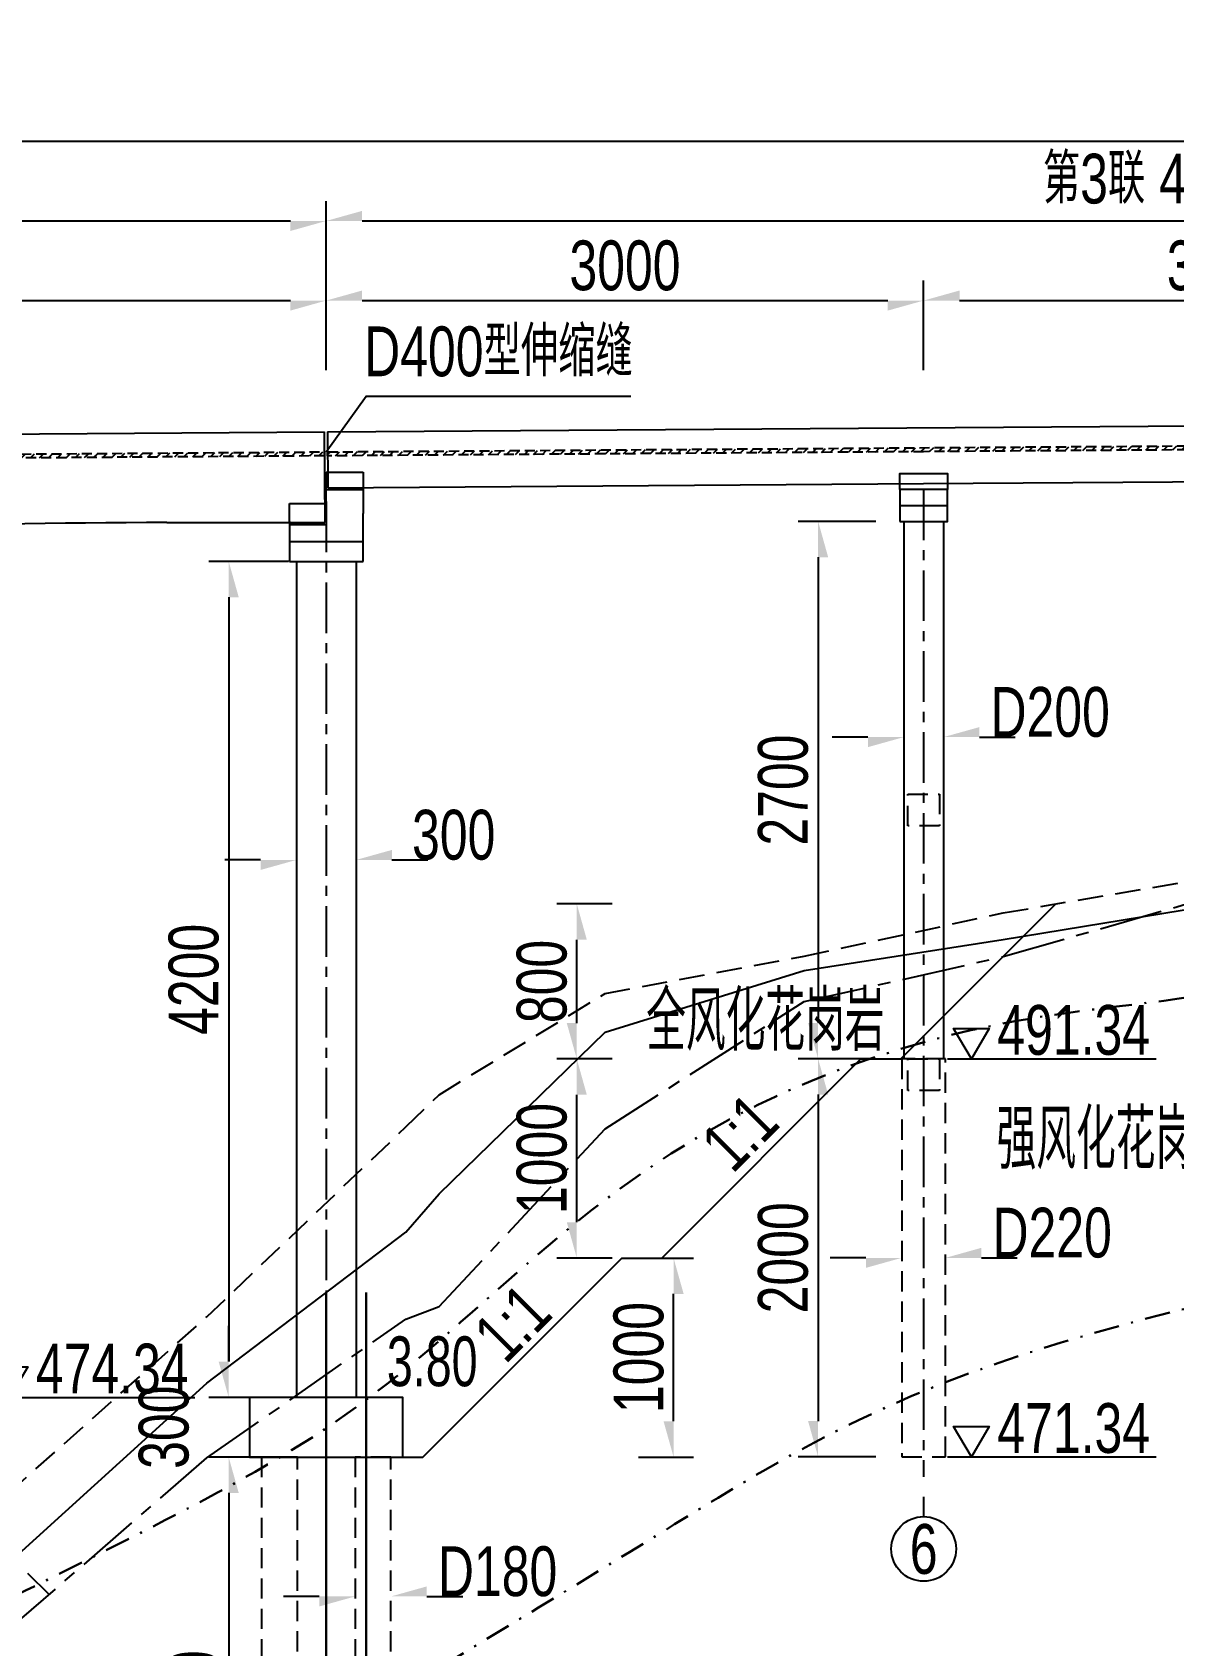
# Model space of a CAD drawing. Header units: millimetres. Extents: x 465729 to 466910, y 3671885 to 3673357.
# Drawn here: x 466398.2 to 466455.5, y 3673255.8 to 3673336.9 of the extents above; entities that cross this region are included whole.
import ezdxf
from ezdxf.enums import TextEntityAlignment as Align

# ---------------------------------------------------------------- set-up
doc = ezdxf.new("R2010")
doc.units = ezdxf.units.MM
doc.header["$LTSCALE"] = 0.2
for name, pattern in [('CENTER', [50.8, 31.75, -6.35, 6.35, -6.35]), ('DASHDOT2', [12.7, 6.35, -3.175, 0, -3.175]), ('DASHED', [19.05, 12.7, -6.35])]:
    doc.linetypes.add(name, pattern=pattern)
for name, color, linetype in [('地面线', 30, 'Continuous'), ('立面(上部梁)', 7, 'Continuous'), ('立面(伸缩缝标注)', 7, 'Continuous'), ('立面(地面线)', 2, 'Continuous'), ('立面(基础)', 2, 'Continuous'), ('立面(墩台号)', 7, 'Continuous'), ('立面(墩台身)', 3, 'Continuous'), ('立面(墩径标注)', 7, 'Continuous'), ('立面(墩高标注)', 7, 'Continuous'), ('立面(标注)', 7, 'Continuous'), ('立面(标高标注)', 7, 'Continuous'), ('立面(桩径标注)', 7, 'Continuous'), ('立面(桩长标注)', 7, 'Continuous'), ('立面(防撞栏)', 3, 'Continuous')]:
    doc.layers.add(name, color=color, linetype=linetype)
doc.layers.add('风化界线', color=6, linetype='DASHDOT2', lineweight=30)
doc.styles.add('BOM_Font', font='enTxt.shx', dxfattribs={"width": 0.75, "bigfont": 'hzTxt.shx'})
doc.styles.add('LZ_FONT', font='fsdb_z.shx', dxfattribs={"width": 0.7, "bigfont": 'fsdb.shx'})
doc.dimstyles.new('BOM_Dim', dxfattribs={"dimscale": 0.1, "dimtxt": 2.5, "dimasz": 1.8, "dimexe": 1, "dimexo": 3, "dimgap": 0, "dimtad": 1, "dimdec": 1, "dimlfac": 100, "dimzin": 9, "dimdsep": 46, "dimtxsty": 'BOM_Font', "dimblk": 'ArrHalf', "dimblk1": 'ArrHalf', "dimblk2": 'ArrHalf', "dimcen": 0.5, "dimclrd": 7, "dimclre": 7, "dimclrt": 7, "dimaunit": 1, "dimadec": 0, "dimazin": 2, "dimtfac": 1, "dimtdec": 1, "dimtofl": 0, "dimtmove": 2, "dimatfit": 3, "dimfxl": 1, "dimtolj": 1, "dimtzin": 0, "dimarcsym": 0})

# ---------------------------------------------------------------- blocks, each defined once
blk = doc.blocks.new('ArrHalf')
at = {"linetype": 'Continuous'}
blk.add_hatch(color=0, dxfattribs=at).paths.add_polyline_path([(-1, 0), (-1, -0.28), (0, 0)])
blk = doc.blocks.new('*D1')
at = {"layer": 'Defpoints', "color": 0, "linetype": 'Continuous', "transparency": 16777216}
for p in [(466626.419, 3673331.42), (465943.419, 3673317.42), (466626.419, 3673317.42)]:
    blk.add_point(p, dxfattribs=at)
at = {"layer": '立面(标注)', "color": 7, "linetype": 'Continuous', "lineweight": -2, "transparency": 16777216}
for p, q in [((465943.419, 3673319.92), (465943.419, 3673332.42)), ((466626.419, 3673319.92), (466626.419, 3673332.42)), ((465945.219, 3673331.42), (466624.619, 3673331.42))]:
    blk.add_line(p, q, dxfattribs=at)
at = {"layer": '立面(标注)', "color": 7, "linetype": 'Continuous', "lineweight": -2, "transparency": 16777216, "xscale": 1.8, "yscale": 1.8, "zscale": 1.8, "rotation": 180}
blk.add_blockref('ArrHalf', (465943.419, 3673331.42), dxfattribs=at)
at = {"layer": '立面(标注)', "color": 7, "linetype": 'Continuous', "lineweight": -2, "transparency": 16777216, "xscale": 1.8, "yscale": 1.8, "zscale": 1.8}
blk.add_blockref('ArrHalf', (466626.419, 3673331.42), dxfattribs=at)
at = {"layer": '立面(标注)', "color": 7, "linetype": 'Continuous', "transparency": 16777216, "insert": (466284.919, 3673333.17), "char_height": 2.5, "attachment_point": 5, "style": 'BOM_Font'}
blk.add_mtext('\\A1;桥梁全长 68300', dxfattribs=at)
blk = doc.blocks.new('*D3')
at = {"layer": 'Defpoints', "color": 0, "linetype": 'Continuous', "transparency": 16777216}
for p in [(466412.919, 3673327.42), (465976.919, 3673317.42), (466412.919, 3673317.42)]:
    blk.add_point(p, dxfattribs=at)
at = {"layer": '立面(标注)', "color": 7, "linetype": 'Continuous', "lineweight": -2, "transparency": 16777216}
for p, q in [((465976.919, 3673319.92), (465976.919, 3673328.42)), ((466412.919, 3673319.92), (466412.919, 3673328.42)), ((465978.719, 3673327.42), (466411.119, 3673327.42))]:
    blk.add_line(p, q, dxfattribs=at)
at = {"layer": '立面(标注)', "color": 7, "linetype": 'Continuous', "lineweight": -2, "transparency": 16777216, "xscale": 1.8, "yscale": 1.8, "zscale": 1.8, "rotation": 180}
blk.add_blockref('ArrHalf', (465976.919, 3673327.42), dxfattribs=at)
at = {"layer": '立面(标注)', "color": 7, "linetype": 'Continuous', "lineweight": -2, "transparency": 16777216, "xscale": 1.8, "yscale": 1.8, "zscale": 1.8}
blk.add_blockref('ArrHalf', (466412.919, 3673327.42), dxfattribs=at)
at = {"layer": '立面(标注)', "color": 7, "linetype": 'Continuous', "transparency": 16777216, "insert": (466194.919, 3673329.17), "char_height": 2.5, "attachment_point": 5, "style": 'BOM_Font'}
blk.add_mtext('\\A1;第2联 7800+2*14000+7800 预应力混凝土连续刚构桥', dxfattribs=at)
blk = doc.blocks.new('*D4')
at = {"layer": 'Defpoints', "color": 0, "linetype": 'Continuous', "transparency": 16777216}
for p in [(466532.919, 3673327.42), (466412.919, 3673317.42), (466532.919, 3673317.42)]:
    blk.add_point(p, dxfattribs=at)
at = {"layer": '立面(标注)', "color": 7, "linetype": 'Continuous', "lineweight": -2, "transparency": 16777216}
for p, q in [((466412.919, 3673319.92), (466412.919, 3673328.42)), ((466532.919, 3673319.92), (466532.919, 3673328.42)), ((466414.719, 3673327.42), (466531.119, 3673327.42))]:
    blk.add_line(p, q, dxfattribs=at)
at = {"layer": '立面(标注)', "color": 7, "linetype": 'Continuous', "lineweight": -2, "transparency": 16777216, "xscale": 1.8, "yscale": 1.8, "zscale": 1.8, "rotation": 180}
blk.add_blockref('ArrHalf', (466412.919, 3673327.42), dxfattribs=at)
at = {"layer": '立面(标注)', "color": 7, "linetype": 'Continuous', "lineweight": -2, "transparency": 16777216, "xscale": 1.8, "yscale": 1.8, "zscale": 1.8}
blk.add_blockref('ArrHalf', (466532.919, 3673327.42), dxfattribs=at)
at = {"layer": '立面(标注)', "color": 7, "linetype": 'Continuous', "transparency": 16777216, "insert": (466472.919, 3673329.17), "char_height": 2.5, "attachment_point": 5, "style": 'BOM_Font'}
blk.add_mtext('\\A1;第3联 4*3000 预应力砼(后张)先简支后结构连续小箱梁', dxfattribs=at)
blk = doc.blocks.new('*D12')
at = {"layer": 'Defpoints', "color": 0, "linetype": 'Continuous', "transparency": 16777216}
for p in [(466412.919, 3673323.42), (466334.919, 3673317.42), (466412.919, 3673317.42)]:
    blk.add_point(p, dxfattribs=at)
at = {"layer": '立面(标注)', "color": 7, "linetype": 'Continuous', "lineweight": -2, "transparency": 16777216}
for p, q in [((466334.919, 3673319.92), (466334.919, 3673324.42)), ((466412.919, 3673319.92), (466412.919, 3673324.42)), ((466336.719, 3673323.42), (466411.119, 3673323.42))]:
    blk.add_line(p, q, dxfattribs=at)
at = {"layer": '立面(标注)', "color": 7, "linetype": 'Continuous', "lineweight": -2, "transparency": 16777216, "xscale": 1.8, "yscale": 1.8, "zscale": 1.8, "rotation": 180}
blk.add_blockref('ArrHalf', (466334.919, 3673323.42), dxfattribs=at)
at = {"layer": '立面(标注)', "color": 7, "linetype": 'Continuous', "lineweight": -2, "transparency": 16777216, "xscale": 1.8, "yscale": 1.8, "zscale": 1.8}
blk.add_blockref('ArrHalf', (466412.919, 3673323.42), dxfattribs=at)
at = {"layer": '立面(标注)', "color": 7, "linetype": 'Continuous', "transparency": 16777216, "insert": (466373.919, 3673325.17), "char_height": 2.5, "attachment_point": 5, "style": 'BOM_Font'}
blk.add_mtext('\\A1;7800', dxfattribs=at)
blk = doc.blocks.new('*D13')
at = {"layer": 'Defpoints', "color": 0, "linetype": 'Continuous', "transparency": 16777216}
for p in [(466442.919, 3673323.42), (466412.919, 3673317.42), (466442.919, 3673317.42)]:
    blk.add_point(p, dxfattribs=at)
at = {"layer": '立面(标注)', "color": 7, "linetype": 'Continuous', "lineweight": -2, "transparency": 16777216}
for p, q in [((466412.919, 3673319.92), (466412.919, 3673324.42)), ((466442.919, 3673319.92), (466442.919, 3673324.42)), ((466414.719, 3673323.42), (466441.119, 3673323.42))]:
    blk.add_line(p, q, dxfattribs=at)
at = {"layer": '立面(标注)', "color": 7, "linetype": 'Continuous', "lineweight": -2, "transparency": 16777216, "xscale": 1.8, "yscale": 1.8, "zscale": 1.8, "rotation": 180}
blk.add_blockref('ArrHalf', (466412.919, 3673323.42), dxfattribs=at)
at = {"layer": '立面(标注)', "color": 7, "linetype": 'Continuous', "lineweight": -2, "transparency": 16777216, "xscale": 1.8, "yscale": 1.8, "zscale": 1.8}
blk.add_blockref('ArrHalf', (466442.919, 3673323.42), dxfattribs=at)
at = {"layer": '立面(标注)', "color": 7, "linetype": 'Continuous', "transparency": 16777216, "insert": (466427.919, 3673325.17), "char_height": 2.5, "attachment_point": 5, "style": 'BOM_Font'}
blk.add_mtext('\\A1;3000', dxfattribs=at)
blk = doc.blocks.new('*D14')
at = {"layer": 'Defpoints', "color": 0, "linetype": 'Continuous', "transparency": 16777216}
for p in [(466472.919, 3673323.42), (466442.919, 3673317.42), (466472.919, 3673317.42)]:
    blk.add_point(p, dxfattribs=at)
at = {"layer": '立面(标注)', "color": 7, "linetype": 'Continuous', "lineweight": -2, "transparency": 16777216}
for p, q in [((466442.919, 3673319.92), (466442.919, 3673324.42)), ((466472.919, 3673319.92), (466472.919, 3673324.42)), ((466444.719, 3673323.42), (466471.119, 3673323.42))]:
    blk.add_line(p, q, dxfattribs=at)
at = {"layer": '立面(标注)', "color": 7, "linetype": 'Continuous', "lineweight": -2, "transparency": 16777216, "xscale": 1.8, "yscale": 1.8, "zscale": 1.8, "rotation": 180}
blk.add_blockref('ArrHalf', (466442.919, 3673323.42), dxfattribs=at)
at = {"layer": '立面(标注)', "color": 7, "linetype": 'Continuous', "lineweight": -2, "transparency": 16777216, "xscale": 1.8, "yscale": 1.8, "zscale": 1.8}
blk.add_blockref('ArrHalf', (466472.919, 3673323.42), dxfattribs=at)
at = {"layer": '立面(标注)', "color": 7, "linetype": 'Continuous', "transparency": 16777216, "insert": (466457.919, 3673325.17), "char_height": 2.5, "attachment_point": 5, "style": 'BOM_Font'}
blk.add_mtext('\\A1;3000', dxfattribs=at)
blk = doc.blocks.new('*D26')
at = {"layer": 'Defpoints', "color": 0, "linetype": 'Continuous', "transparency": 16777216}
for p in [(466411.519, 3673310.318), (466408.019, 3673268.318), (466411.519, 3673268.318)]:
    blk.add_point(p, dxfattribs=at)
at = {"layer": '立面(墩高标注)', "color": 7, "linetype": 'Continuous', "lineweight": -2, "transparency": 16777216}
for p, q in [((466411.019, 3673310.318), (466407.019, 3673310.318)), ((466408.019, 3673308.518), (466408.019, 3673270.118)), ((466411.019, 3673268.318), (466407.019, 3673268.318))]:
    blk.add_line(p, q, dxfattribs=at)
at = {"layer": '立面(墩高标注)', "color": 7, "linetype": 'Continuous', "lineweight": -2, "transparency": 16777216, "xscale": 1.8, "yscale": 1.8, "zscale": 1.8}
for p, rotation in [((466408.019, 3673310.318), 90), ((466408.019, 3673268.318), 270)]:
    blk.add_blockref('ArrHalf', p, dxfattribs=dict(at, rotation=rotation))
at = {"layer": '立面(墩高标注)', "color": 7, "linetype": 'Continuous', "transparency": 16777216, "insert": (466406.269, 3673289.318), "char_height": 2.5, "attachment_point": 5, "rotation": 90, "style": 'BOM_Font'}
blk.add_mtext('\\A1;4200', dxfattribs=at)
blk = doc.blocks.new('*D27')
at = {"layer": 'Defpoints', "color": 0, "linetype": 'Continuous', "transparency": 16777216}
for p in [(466411.419, 3673295.318), (466414.419, 3673295.318), (466414.419, 3673295.318)]:
    blk.add_point(p, dxfattribs=at)
at = {"layer": '立面(墩径标注)', "color": 7, "linetype": 'Continuous', "lineweight": -2, "transparency": 16777216}
for p, q in [((466409.619, 3673295.318), (466407.819, 3673295.318)), ((466416.219, 3673295.318), (466418.019, 3673295.318))]:
    blk.add_line(p, q, dxfattribs=at)
at = {"layer": '立面(墩径标注)', "color": 7, "linetype": 'Continuous', "lineweight": -2, "transparency": 16777216, "xscale": 1.8, "yscale": 1.8, "zscale": 1.8, "rotation": 180}
blk.add_blockref('ArrHalf', (466414.419, 3673295.318), dxfattribs=at)
at = {"layer": '立面(墩径标注)', "color": 7, "linetype": 'Continuous', "lineweight": -2, "transparency": 16777216, "xscale": 1.8, "yscale": 1.8, "zscale": 1.8}
blk.add_blockref('ArrHalf', (466411.419, 3673295.318), dxfattribs=at)
at = {"layer": '立面(墩径标注)', "color": 7, "linetype": 'Continuous', "transparency": 16777216, "insert": (466419.318, 3673296.568), "char_height": 2.5, "attachment_point": 5, "style": 'BOM_Font'}
blk.add_mtext('\\A1;300', dxfattribs=at)
blk = doc.blocks.new('*D28')
at = {"layer": 'Defpoints', "color": 0, "linetype": 'Continuous', "transparency": 16777216}
for p in [(466414.369, 3673258.318), (466416.169, 3673258.318), (466416.169, 3673258.318)]:
    blk.add_point(p, dxfattribs=at)
at = {"layer": '立面(桩径标注)', "color": 7, "linetype": 'Continuous', "lineweight": -2, "transparency": 16777216}
for p, q in [((466412.569, 3673258.318), (466410.769, 3673258.318)), ((466417.969, 3673258.318), (466419.769, 3673258.318))]:
    blk.add_line(p, q, dxfattribs=at)
at = {"layer": '立面(桩径标注)', "color": 7, "linetype": 'Continuous', "lineweight": -2, "transparency": 16777216, "xscale": 1.8, "yscale": 1.8, "zscale": 1.8}
blk.add_blockref('ArrHalf', (466414.369, 3673258.318), dxfattribs=at)
at = {"layer": '立面(桩径标注)', "color": 7, "linetype": 'Continuous', "lineweight": -2, "transparency": 16777216, "xscale": 1.8, "yscale": 1.8, "zscale": 1.8, "rotation": 180}
blk.add_blockref('ArrHalf', (466416.169, 3673258.318), dxfattribs=at)
at = {"layer": '立面(桩径标注)', "color": 7, "linetype": 'Continuous', "transparency": 16777216, "insert": (466421.522, 3673259.568), "char_height": 2.5, "attachment_point": 5, "style": 'BOM_Font'}
blk.add_mtext('\\A1;D180', dxfattribs=at)
blk = doc.blocks.new('*D29')
at = {"layer": 'Defpoints', "color": 0, "linetype": 'Continuous', "transparency": 16777216}
for p in [(466411.519, 3673268.318), (466408.019, 3673265.318), (466411.519, 3673265.318)]:
    blk.add_point(p, dxfattribs=at)
at = {"layer": '立面(桩长标注)', "color": 7, "linetype": 'Continuous', "lineweight": -2, "transparency": 16777216}
for p, q in [((466408.019, 3673270.118), (466408.019, 3673271.918)), ((466409.019, 3673268.318), (466407.019, 3673268.318)), ((466409.019, 3673265.318), (466407.019, 3673265.318)), ((466408.019, 3673263.518), (466408.019, 3673261.718))]:
    blk.add_line(p, q, dxfattribs=at)
at = {"layer": '立面(桩长标注)', "color": 7, "linetype": 'Continuous', "lineweight": -2, "transparency": 16777216, "xscale": 1.8, "yscale": 1.8, "zscale": 1.8}
for p, rotation in [((466408.019, 3673268.318), 270), ((466408.019, 3673265.318), 90)]:
    blk.add_blockref('ArrHalf', p, dxfattribs=dict(at, rotation=rotation))
at = {"layer": '立面(桩长标注)', "color": 7, "linetype": 'Continuous', "transparency": 16777216, "insert": (466404.769, 3673266.818), "char_height": 2.5, "attachment_point": 5, "rotation": 90, "style": 'BOM_Font'}
blk.add_mtext('\\A1;300', dxfattribs=at)
blk = doc.blocks.new('*D30')
at = {"layer": 'Defpoints', "color": 0, "linetype": 'Continuous', "transparency": 16777216}
for p in [(466411.519, 3673265.318), (466408.019, 3673240.318), (466411.519, 3673240.318)]:
    blk.add_point(p, dxfattribs=at)
at = {"layer": '立面(桩长标注)', "color": 7, "linetype": 'Continuous', "lineweight": -2, "transparency": 16777216}
for p, q in [((466411.019, 3673265.318), (466407.019, 3673265.318)), ((466408.019, 3673263.518), (466408.019, 3673242.118)), ((466411.019, 3673240.318), (466407.019, 3673240.318))]:
    blk.add_line(p, q, dxfattribs=at)
at = {"layer": '立面(桩长标注)', "color": 7, "linetype": 'Continuous', "lineweight": -2, "transparency": 16777216, "xscale": 1.8, "yscale": 1.8, "zscale": 1.8}
for p, rotation in [((466408.019, 3673265.318), 90), ((466408.019, 3673240.318), 270)]:
    blk.add_blockref('ArrHalf', p, dxfattribs=dict(at, rotation=rotation))
at = {"layer": '立面(桩长标注)', "color": 7, "linetype": 'Continuous', "transparency": 16777216, "insert": (466406.269, 3673252.818), "char_height": 2.5, "attachment_point": 5, "rotation": 90, "style": 'BOM_Font'}
blk.add_mtext('\\A1;2500', dxfattribs=at)
blk = doc.blocks.new('*D31')
at = {"layer": 'Defpoints', "color": 0, "linetype": 'Continuous', "transparency": 16777216}
for p in [(466441.019, 3673312.328), (466437.619, 3673285.328), (466441.019, 3673285.328)]:
    blk.add_point(p, dxfattribs=at)
at = {"layer": '立面(墩高标注)', "color": 7, "linetype": 'Continuous', "lineweight": -2, "transparency": 16777216}
for p, q in [((466440.519, 3673312.328), (466436.619, 3673312.328)), ((466437.619, 3673310.528), (466437.619, 3673287.128)), ((466440.519, 3673285.328), (466436.619, 3673285.328))]:
    blk.add_line(p, q, dxfattribs=at)
at = {"layer": '立面(墩高标注)', "color": 7, "linetype": 'Continuous', "lineweight": -2, "transparency": 16777216, "xscale": 1.8, "yscale": 1.8, "zscale": 1.8}
for p, rotation in [((466437.619, 3673312.328), 90), ((466437.619, 3673285.328), 270)]:
    blk.add_blockref('ArrHalf', p, dxfattribs=dict(at, rotation=rotation))
at = {"layer": '立面(墩高标注)', "color": 7, "linetype": 'Continuous', "transparency": 16777216, "insert": (466435.869, 3673298.828), "char_height": 2.5, "attachment_point": 5, "rotation": 90, "style": 'BOM_Font'}
blk.add_mtext('\\A1;2700', dxfattribs=at)
blk = doc.blocks.new('*D32')
at = {"layer": 'Defpoints', "color": 0, "linetype": 'Continuous', "transparency": 16777216}
for p in [(466441.919, 3673301.488), (466443.919, 3673301.488), (466443.919, 3673301.488)]:
    blk.add_point(p, dxfattribs=at)
at = {"layer": '立面(墩径标注)', "color": 7, "linetype": 'Continuous', "lineweight": -2, "transparency": 16777216}
for p, q in [((466440.119, 3673301.488), (466438.319, 3673301.488)), ((466445.719, 3673301.488), (466447.519, 3673301.488))]:
    blk.add_line(p, q, dxfattribs=at)
at = {"layer": '立面(墩径标注)', "color": 7, "linetype": 'Continuous', "lineweight": -2, "transparency": 16777216, "xscale": 1.8, "yscale": 1.8, "zscale": 1.8}
blk.add_blockref('ArrHalf', (466441.919, 3673301.488), dxfattribs=at)
at = {"layer": '立面(墩径标注)', "color": 7, "linetype": 'Continuous', "lineweight": -2, "transparency": 16777216, "xscale": 1.8, "yscale": 1.8, "zscale": 1.8, "rotation": 180}
blk.add_blockref('ArrHalf', (466443.919, 3673301.488), dxfattribs=at)
at = {"layer": '立面(墩径标注)', "color": 7, "linetype": 'Continuous', "transparency": 16777216, "insert": (466449.272, 3673302.738), "char_height": 2.5, "attachment_point": 5, "style": 'BOM_Font'}
blk.add_mtext('\\A1;D200', dxfattribs=at)
blk = doc.blocks.new('*D33')
at = {"layer": 'Defpoints', "color": 0, "linetype": 'Continuous', "transparency": 16777216}
for p in [(466441.819, 3673275.328), (466444.019, 3673275.328), (466444.019, 3673275.328)]:
    blk.add_point(p, dxfattribs=at)
at = {"layer": '立面(桩径标注)', "color": 7, "linetype": 'Continuous', "lineweight": -2, "transparency": 16777216}
for p, q in [((466440.019, 3673275.328), (466438.219, 3673275.328)), ((466445.819, 3673275.328), (466447.619, 3673275.328))]:
    blk.add_line(p, q, dxfattribs=at)
at = {"layer": '立面(桩径标注)', "color": 7, "linetype": 'Continuous', "lineweight": -2, "transparency": 16777216, "xscale": 1.8, "yscale": 1.8, "zscale": 1.8}
blk.add_blockref('ArrHalf', (466441.819, 3673275.328), dxfattribs=at)
at = {"layer": '立面(桩径标注)', "color": 7, "linetype": 'Continuous', "lineweight": -2, "transparency": 16777216, "xscale": 1.8, "yscale": 1.8, "zscale": 1.8, "rotation": 180}
blk.add_blockref('ArrHalf', (466444.019, 3673275.328), dxfattribs=at)
at = {"layer": '立面(桩径标注)', "color": 7, "linetype": 'Continuous', "transparency": 16777216, "insert": (466449.372, 3673276.578), "char_height": 2.5, "attachment_point": 5, "style": 'BOM_Font'}
blk.add_mtext('\\A1;D220', dxfattribs=at)
blk = doc.blocks.new('*D34')
at = {"layer": 'Defpoints', "color": 0, "linetype": 'Continuous', "transparency": 16777216}
for p in [(466441.019, 3673285.328), (466437.619, 3673265.328), (466441.019, 3673265.328)]:
    blk.add_point(p, dxfattribs=at)
at = {"layer": '立面(桩长标注)', "color": 7, "linetype": 'Continuous', "lineweight": -2, "transparency": 16777216}
for p, q in [((466440.519, 3673285.328), (466436.619, 3673285.328)), ((466437.619, 3673283.528), (466437.619, 3673267.128)), ((466440.519, 3673265.328), (466436.619, 3673265.328))]:
    blk.add_line(p, q, dxfattribs=at)
at = {"layer": '立面(桩长标注)', "color": 7, "linetype": 'Continuous', "lineweight": -2, "transparency": 16777216, "xscale": 1.8, "yscale": 1.8, "zscale": 1.8}
for p, rotation in [((466437.619, 3673285.328), 90), ((466437.619, 3673265.328), 270)]:
    blk.add_blockref('ArrHalf', p, dxfattribs=dict(at, rotation=rotation))
at = {"layer": '立面(桩长标注)', "color": 7, "linetype": 'Continuous', "transparency": 16777216, "insert": (466435.869, 3673275.328), "char_height": 2.5, "attachment_point": 5, "rotation": 90, "style": 'BOM_Font'}
blk.add_mtext('\\A1;2000', dxfattribs=at)
blk = doc.blocks.new('*D83')
at = {"layer": 'Defpoints', "color": 0, "linetype": 'Continuous', "transparency": 16777216}
for p in [(466428.093, 3673275.318), (466430.361, 3673275.318), (466428.093, 3673265.318)]:
    blk.add_point(p, dxfattribs=at)
at = {"layer": '立面(桩长标注)', "color": 7, "linetype": 'Continuous', "lineweight": -2, "transparency": 16777216}
for p, q in [((466428.593, 3673275.318), (466431.361, 3673275.318)), ((466430.361, 3673267.118), (466430.361, 3673273.518)), ((466428.593, 3673265.318), (466431.361, 3673265.318))]:
    blk.add_line(p, q, dxfattribs=at)
at = {"layer": '立面(桩长标注)', "color": 7, "linetype": 'Continuous', "lineweight": -2, "transparency": 16777216, "xscale": 1.8, "yscale": 1.8, "zscale": 1.8}
for p, rotation in [((466430.361, 3673275.318), 90), ((466430.361, 3673265.318), 270)]:
    blk.add_blockref('ArrHalf', p, dxfattribs=dict(at, rotation=rotation))
at = {"layer": '立面(桩长标注)', "color": 7, "linetype": 'Continuous', "transparency": 16777216, "insert": (466428.611, 3673270.318), "char_height": 2.5, "attachment_point": 5, "rotation": 90, "style": 'BOM_Font'}
blk.add_mtext('\\A1;1000', dxfattribs=at)
blk = doc.blocks.new('*D84')
at = {"layer": 'Defpoints', "color": 0, "linetype": 'Continuous', "transparency": 16777216}
for p in [(466425.501, 3673285.318), (466427.769, 3673285.318), (466427.769, 3673275.318)]:
    blk.add_point(p, dxfattribs=at)
at = {"layer": '立面(桩长标注)', "color": 7, "linetype": 'Continuous', "lineweight": -2, "transparency": 16777216}
for p, q in [((466427.269, 3673285.318), (466424.501, 3673285.318)), ((466425.501, 3673277.118), (466425.501, 3673283.518)), ((466427.269, 3673275.318), (466424.501, 3673275.318))]:
    blk.add_line(p, q, dxfattribs=at)
at = {"layer": '立面(桩长标注)', "color": 7, "linetype": 'Continuous', "lineweight": -2, "transparency": 16777216, "xscale": 1.8, "yscale": 1.8, "zscale": 1.8}
for p, rotation in [((466425.501, 3673285.318), 90), ((466425.501, 3673275.318), 270)]:
    blk.add_blockref('ArrHalf', p, dxfattribs=dict(at, rotation=rotation))
at = {"layer": '立面(桩长标注)', "color": 7, "linetype": 'Continuous', "transparency": 16777216, "insert": (466423.751, 3673280.318), "char_height": 2.5, "attachment_point": 5, "rotation": 90, "style": 'BOM_Font'}
blk.add_mtext('\\A1;1000', dxfattribs=at)
blk = doc.blocks.new('*D193')
at = {"layer": 'Defpoints', "color": 0, "linetype": 'Continuous', "transparency": 16777216}
for p in [(466425.501, 3673293.105), (466427.769, 3673293.105), (466427.769, 3673285.318)]:
    blk.add_point(p, dxfattribs=at)
at = {"layer": '立面(桩长标注)', "color": 7, "linetype": 'Continuous', "lineweight": -2, "transparency": 16777216}
for p, q in [((466427.269, 3673293.105), (466424.501, 3673293.105)), ((466425.501, 3673287.118), (466425.501, 3673291.305)), ((466427.269, 3673285.318), (466424.501, 3673285.318))]:
    blk.add_line(p, q, dxfattribs=at)
at = {"layer": '立面(桩长标注)', "color": 7, "linetype": 'Continuous', "lineweight": -2, "transparency": 16777216, "xscale": 1.8, "yscale": 1.8, "zscale": 1.8}
for p, rotation in [((466425.501, 3673293.105), 90), ((466425.501, 3673285.318), 270)]:
    blk.add_blockref('ArrHalf', p, dxfattribs=dict(at, rotation=rotation))
at = {"layer": '立面(桩长标注)', "color": 7, "linetype": 'Continuous', "transparency": 16777216, "insert": (466423.751, 3673289.211), "char_height": 2.5, "attachment_point": 5, "rotation": 90, "style": 'BOM_Font'}
blk.add_mtext('\\A1;800', dxfattribs=at)

msp = doc.modelspace()

# ---------------------------------------------------------------- hatches: boundary and pattern name
at = {"layer": '立面(上部梁)', "linetype": 'Continuous'}
h = msp.add_hatch(dxfattribs=at)
h.set_pattern_fill('ANSI31', color=2, scale=0.1, style=0)
h.set_pattern_definition([(45, (466400, 3673300), (-0.2245064, 0.2245064), [])])
h.paths.add_polyline_path([(466412.9863, 3673315.8186), (466526.9228, 3673316.6162), (466527.9228, 3673316.6232), (466528.9228, 3673316.6302), (466529.9228, 3673316.6373), (466530.9228, 3673316.6444), (466531.9228, 3673316.6515), (466532.8262, 3673316.658), (466532.8276, 3673316.458), (466502.9189, 3673316.2481), (466472.9189, 3673316.0381), (466442.9189, 3673315.8281), (466412.9877, 3673315.6186)])
h = msp.add_hatch(dxfattribs=at)
h.set_pattern_fill('ANSI31', color=2, scale=0.1, style=0)
h.set_pattern_definition([(45, (466000, 3673300), (-0.2245064, 0.2245064), [])])
h.paths.add_polyline_path([(465976.9835, 3673312.7665), (466412.8235, 3673315.8174), (466412.8249, 3673315.6175), (466334.9189, 3673315.0721), (466194.9189, 3673314.0921), (466054.9189, 3673313.112), (465976.9849, 3673312.5665)])

# ---------------------------------------------------------------- linework, layer by layer
at = {"linetype": 'Continuous'}
msp.add_line((466397.9189, 3673259.4902), (466399.0044, 3673258.4104), dxfattribs=at)
at = {"layer": '地面线', "linetype": 'Continuous', "ltscale": 0.5}
msp.add_lwpolyline([(466266.9189, 3673241.2112), (466276.9189, 3673241.1702), (466286.9189, 3673241.1342), (466296.9189, 3673241.1342), (466306.9189, 3673241.1452), (466316.9189, 3673241.3262), (466326.9189, 3673241.2682), (466336.9189, 3673244.1062), (466346.9189, 3673245.5952), (466356.9189, 3673246.5712), (466366.9189, 3673250.1542), (466376.9189, 3673254.4612), (466391.0109, 3673257.0902), (466396.9189, 3673259.9352), (466406.9189, 3673269.0352), (466416.9189, 3673276.6112), (466418.5809, 3673278.5362), (466426.9189, 3673286.6652), (466436.9189, 3673289.7602), (466446.9189, 3673291.3282), (466456.9189, 3673292.9562), (466466.9189, 3673299.1982), (466476.9189, 3673302.1842), (466486.9189, 3673304.1002)], dxfattribs=at)
at = {"layer": '立面(上部梁)', "color": 3, "linetype": 'Continuous', "ltscale": 0.2}
for p, q in [((466412.8165, 3673316.8174), (466412.8484, 3673312.2621)), ((466412.9793, 3673316.8185), (466412.9989, 3673314.0187)), ((466404.9189, 3673312.2621), (466412.8484, 3673312.2621))]:
    msp.add_line(p, q, dxfattribs=at)
at = {"layer": '立面(上部梁)', "color": 3, "linetype": 'DASHED', "ltscale": 0.2}
for points in [[(466412.9863, 3673315.8186), (466526.9228, 3673316.6162), (466527.9228, 3673316.6232), (466528.9228, 3673316.6302), (466529.9228, 3673316.6373), (466530.9228, 3673316.6444), (466531.9228, 3673316.6515), (466532.8262, 3673316.658), (466532.8276, 3673316.458), (466502.9189, 3673316.2481), (466472.9189, 3673316.0381), (466442.9189, 3673315.8281), (466412.9877, 3673315.6186)], [(465976.9835, 3673312.7665), (466412.8235, 3673315.8174), (466412.8249, 3673315.6175), (466334.9189, 3673315.0721), (466194.9189, 3673314.0921), (466054.9189, 3673313.112), (465976.9849, 3673312.5665)]]:
    msp.add_lwpolyline(points, close=True, dxfattribs=at)
at = {"layer": '立面(上部梁)', "color": 3, "linetype": 'Continuous', "ltscale": 0.2}
msp.add_lwpolyline([(466412.9989, 3673314.0187), (466442.9189, 3673314.2281), (466472.9189, 3673314.4381), (466502.9189, 3673314.6481), (466532.8389, 3673314.8581)], dxfattribs=at)
msp.add_lwpolyline([(466404.9189, 3673312.2621, 0.0450855), (466339.9841, 3673306.4721), (466330.3341, 3673306.4721, 0.035124), (466264.9189, 3673311.2821)], format="xyb", dxfattribs=at)
at = {"layer": '立面(伸缩缝标注)', "color": 7, "linetype": 'Continuous'}
msp.add_lwpolyline([(466412.9189, 3673315.8181), (466414.9189, 3673318.6181), (466428.218, 3673318.6181)], dxfattribs=at)
at = {"layer": '立面(地面线)', "linetype": 'DASHED', "ltscale": 0.5}
msp.add_lwpolyline([(466266.9189, 3673240.6976), (466276.9189, 3673241.1909), (466286.9189, 3673241.1625), (466296.9189, 3673241.1342), (466306.9189, 3673241.1655), (466316.9189, 3673241.5172), (466326.9189, 3673241.5897), (466336.9189, 3673244.5274), (466346.9189, 3673245.8761), (466356.9189, 3673247.929), (466366.9189, 3673253.0601), (466376.9189, 3673255.4104), (466386.9189, 3673256.9709), (466396.9189, 3673263.4581), (466406.9189, 3673272.362), (466416.9189, 3673281.9069), (466418.5809, 3673283.5242), (466426.9189, 3673288.6041), (466436.9189, 3673290.4796), (466446.9189, 3673292.6559), (466456.9189, 3673294.3575), (466466.9189, 3673298.4571), (466476.9189, 3673301.3816), (466486.9189, 3673304.586)], dxfattribs=at)
at = {"layer": '立面(地面线)', "linetype": 'CENTER', "ltscale": 0.5}
msp.add_lwpolyline([(466266.9189, 3673241.1506), (466276.9189, 3673241.1377), (466286.9189, 3673241.1342), (466296.9189, 3673241.2261), (466306.9189, 3673241.1398), (466316.9189, 3673241.1306), (466326.9189, 3673241.2288), (466336.9189, 3673243.8043), (466346.9189, 3673245.2933), (466356.9189, 3673246.2328), (466366.9189, 3673248.9935), (466376.9189, 3673253.6144), (466386.9189, 3673255.683), (466396.9189, 3673256.6018), (466406.9189, 3673265.2743), (466416.9189, 3673272.2515), (466418.5809, 3673272.881), (466426.9189, 3673281.8028), (466436.9189, 3673288.198), (466446.9189, 3673290.4603), (466456.9189, 3673293.3371), (466466.9189, 3673298.9601), (466476.9189, 3673301.7173), (466486.9189, 3673303.0712)], dxfattribs=at)
at = {"layer": '立面(地面线)', "linetype": 'Continuous', "ltscale": 0.5}
msp.add_lwpolyline([(466415.7689, 3673265.3181), (466417.7689, 3673265.3181), (466427.7689, 3673275.3181), (466429.7689, 3673275.3181), (466439.7689, 3673285.3181), (466441.7689, 3673285.3181), (466449.5553, 3673293.1045)], dxfattribs=at)
at = {"layer": '立面(基础)', "color": 7, "linetype": 'CENTER', "ltscale": 0.4}
for p, q in [((466442.9189, 3673313.9281), (466442.9189, 3673264.3282)), ((466412.9189, 3673313.3181), (466412.9189, 3673239.3181))]:
    msp.add_line(p, q, dxfattribs=at)
at = {"layer": '立面(基础)', "linetype": 'DASHED', "ltscale": 0.4}
for points in [[(466441.8189, 3673285.3282), (466441.8189, 3673265.3282), (466444.0189, 3673265.3282), (466444.0189, 3673285.3282)], [(466443.7189, 3673285.3282), (466443.7189, 3673283.7282), (466442.1189, 3673283.7282), (466442.1189, 3673285.3282)], [(466409.6689, 3673265.3181), (466409.6689, 3673240.3181), (466411.4689, 3673240.3181), (466411.4689, 3673265.3181)], [(466414.3689, 3673265.3181), (466414.3689, 3673240.3181), (466416.1689, 3673240.3181), (466416.1689, 3673265.3181)]]:
    msp.add_lwpolyline(points, close=True, dxfattribs=at)
at = {"layer": '立面(基础)', "linetype": 'Continuous', "ltscale": 0.4}
msp.add_lwpolyline([(466409.0689, 3673268.3181), (466409.0689, 3673265.3181), (466416.7689, 3673265.3181), (466416.7689, 3673268.3181)], close=True, dxfattribs=at)
at = {"layer": '立面(墩台号)', "linetype": 'Continuous'}
msp.add_line((466442.9189, 3673263.3282), (466442.9189, 3673262.3282), dxfattribs=at)
msp.add_circle((466442.9189, 3673260.7032), 1.625, dxfattribs=at)
at = {"layer": '立面(墩台身)', "linetype": 'Continuous', "ltscale": 0.4}
for p, q in [((466412.9189, 3673313.2181), (466412.9189, 3673314.8043)), ((466412.9189, 3673314.8043), (466414.7689, 3673314.8043)), ((466414.7689, 3673314.8043), (466414.7689, 3673312.7181)), ((466414.7689, 3673313.9043), (466412.9189, 3673313.9043)), ((466411.0689, 3673312.3181), (466411.0689, 3673313.2181)), ((466411.0689, 3673313.2181), (466412.9189, 3673313.2181)), ((466412.9189, 3673312.7181), (466412.9189, 3673312.3181)), ((466414.7689, 3673310.3181), (466414.7689, 3673312.7181)), ((466441.7189, 3673313.1281), (466444.1189, 3673313.1281)), ((466411.0689, 3673312.3181), (466411.0689, 3673310.3181)), ((466412.9189, 3673312.1527), (466411.0689, 3673312.1527)), ((466411.0689, 3673311.3181), (466414.7689, 3673311.3181)), ((466411.0689, 3673310.3181), (466414.7689, 3673310.3181))]:
    msp.add_line(p, q, dxfattribs=at)
for points in [[(466441.7189, 3673313.9281), (466441.7189, 3673314.7281), (466442.9189, 3673314.7281), (466442.9189, 3673314.7281), (466444.1189, 3673314.7281), (466444.1189, 3673313.9281)], [(466441.9189, 3673312.3281), (466441.9189, 3673285.3282)], [(466443.9189, 3673312.3281), (466443.9189, 3673285.3282)], [(466411.4189, 3673310.3181), (466411.4189, 3673268.3181)], [(466414.4189, 3673310.3181), (466414.4189, 3673268.3181)]]:
    msp.add_lwpolyline(points, dxfattribs=at)
msp.add_lwpolyline([(466441.7189, 3673312.3281), (466444.1189, 3673312.3281), (466444.1189, 3673313.9281), (466442.9189, 3673313.9281), (466442.9189, 3673313.9281), (466441.7189, 3673313.9281)], close=True, dxfattribs=at)
at = {"layer": '立面(墩台身)', "linetype": 'DASHED', "ltscale": 0.4}
msp.add_lwpolyline([(466442.1189, 3673297.0281), (466442.1189, 3673298.6281), (466443.7189, 3673298.6281), (466443.7189, 3673297.0281)], close=True, dxfattribs=at)
at = {"layer": '立面(标高标注)', "color": 7, "linetype": 'Continuous'}
for points in [[(466444.1189, 3673285.3282), (466445.3189, 3673285.3282), (466444.4247, 3673286.8554), (466446.2131, 3673286.8554), (466445.3189, 3673285.3282), (466454.5992, 3673285.3282)], [(466395.8353, 3673268.3181), (466397.0353, 3673268.3181), (466396.1411, 3673269.8453), (466397.9295, 3673269.8453), (466397.0353, 3673268.3181), (466406.3156, 3673268.3181)], [(466444.1189, 3673265.3282), (466445.3189, 3673265.3282), (466444.4247, 3673266.8554), (466446.2131, 3673266.8554), (466445.3189, 3673265.3282), (466454.5992, 3673265.3282)]]:
    msp.add_lwpolyline(points, dxfattribs=at)
at = {"layer": '立面(防撞栏)', "linetype": 'Continuous', "ltscale": 0.2}
for points in [[(466412.9793, 3673316.8185), (466526.9228, 3673317.6162), (466527.9228, 3673317.6232), (466528.9228, 3673317.6302), (466529.9228, 3673317.6373), (466530.9228, 3673317.6444), (466531.9228, 3673317.6515), (466532.8192, 3673317.6579)], [(465976.9765, 3673313.7664), (466412.8165, 3673316.8174)]]:
    msp.add_lwpolyline(points, dxfattribs=at)
at = {"layer": '风化界线', "color": 0, "linetype": 'ByBlock'}
for p, q in [((466412.9189, 3673273.5808), (466412.9189, 3673243.5808)), ((466414.9189, 3673243.5808), (466414.9189, 3673273.5808))]:
    msp.add_line(p, q, dxfattribs=at)
at = {"layer": '风化界线', "color": 8}
for points, knots in [([(466394.7861, 3673257.0962), (466397.4857, 3673258.4415), (466403.7431, 3673261.5597), (466413.2805, 3673266.5098), (466421.9005, 3673274.0187), (466430.9734, 3673282.1936), (466446.1308, 3673287.7435), (466461.1157, 3673288.4999), (466468.7938, 3673293.5873), (466479.3614, 3673298.3388), (466494.0062, 3673301.2297), (466507.1012, 3673303.1656), (466514.3694, 3673303.2167), (466516.9189, 3673303.3846)], [0, 0, 0, 0, 5.7233251, 13.2658809, 20.4864379, 31.6241363, 41.0671962, 47.4789662, 52.8780217, 59.2989266, 68.7648613, 76.1213726, 79.9694946, 79.9694946, 79.9694946, 79.9694946]), ([(465924.9937, 3673296.5848), (465928.5955, 3673296.5455), (465938.0623, 3673296.2005), (465952.4993, 3673292.8971), (465965.4338, 3673284.8439), (465975.1405, 3673272.6573), (465988.6554, 3673255.3076), (466012.9116, 3673236.0171), (466058.5139, 3673219.3333), (466127.9623, 3673212.9663), (466199.7505, 3673210.8635), (466271.5842, 3673212.6924), (466329.9589, 3673213.2284), (466375.3604, 3673229.2446), (466404.5907, 3673246.3822), (466425.0978, 3673258.5796), (466449.2455, 3673273.7186), (466487.2912, 3673278.1594), (466511.5369, 3673281.059), (466516.9189, 3673281.6736)], [54.0399679, 54.0399679, 54.0399679, 54.0399679, 59.4309148, 68.216993, 76.8860373, 89.7275476, 107.395509, 132.833841, 156.9343907, 189.7261226, 236.7967026, 264.709304, 298.3626474, 321.2849268, 345.3279361, 366.0281377, 375.6632914, 404.6754422, 412.9597903, 412.9597903, 412.9597903, 412.9597903])]:
    msp.add_open_spline(points, degree=3, knots=knots, dxfattribs=at)

# ---------------------------------------------------------------- texts
at = {"layer": '立面(伸缩缝标注)', "color": 7, "linetype": 'Continuous', "style": 'BOM_Font', "width": 0.75}
msp.add_text('D400型伸缩缝', height=2.5, dxfattribs=at).set_placement((466421.5684, 3673318.8681), align=Align.BOTTOM_CENTER)
at = {"layer": '立面(墩台号)', "color": 7, "linetype": 'Continuous', "style": 'BOM_Font', "width": 0.75}
msp.add_text('6', height=2.5, dxfattribs=at).set_placement((466442.9189, 3673260.7032), align=Align.MIDDLE_CENTER)
at = {"layer": '立面(标高标注)', "color": 7, "linetype": 'Continuous', "style": 'BOM_Font', "width": 0.75}
for s, p in [('491.34', (466446.6189, 3673285.5282)), ('474.34', (466398.3353, 3673268.5181)), ('471.34', (466446.6189, 3673265.5282))]:
    msp.add_text(s, height=2.5, dxfattribs=at).set_placement(p)
for p in [(466433.3292, 3673279.5161), (466421.9194, 3673269.9498)]:
    msp.add_text('1:1', height=2.5, rotation=45, dxfattribs=at).set_placement(p)
at = {"layer": '风化界线', "color": 4, "linetype": 'DASHED', "lineweight": 20, "ltscale": 0.1, "style": 'LZ_FONT', "width": 0.7}
for s, height, p in [('全风化花岗岩', 3, (466428.9871, 3673285.7289)), ('强风化花岗岩 9-12', 3, (466446.5805, 3673279.7858, 3.4298)), ('3.80', 2.5, (466415.9625, 3673268.8808))]:
    msp.add_text(s, height=height, dxfattribs=at).set_placement(p)

# ---------------------------------------------------------------- dimensions: what is measured, and where the dimension line sits
at = {"layer": '立面(墩径标注)', "color": 7, "linetype": 'Continuous'}
for base, p1, p2, override, picture, middle in [((466443.9189, 3673301.4881), (466441.9189, 3673301.4881), (466443.9189, 3673301.4881), {"dimscale": 1, "dimexe": 0, "dimexo": 0, "dimgap": 0.5, "dimdec": 1, "dimlfac": 100, "dimzin": 9, "dimpost": 'D<>'}, '*D32', (466449.2715, 3673302.7381)), ((466414.4189, 3673295.3181), (466411.4189, 3673295.3181), (466414.4189, 3673295.3181), {"dimscale": 1, "dimexe": 0, "dimexo": 0, "dimgap": 0.5, "dimdec": 1, "dimlfac": 100, "dimzin": 9, "dimpost": '<>'}, '*D27', (466419.3184, 3673296.5681))]:
    dim = msp.add_linear_dim(base=base, p1=p1, p2=p2, angle=0, dimstyle='BOM_Dim', override=override, dxfattribs=at)
    dim.commit()
    dim.dimension.update_dxf_attribs({"geometry": picture, "text_midpoint": middle, "dimtype": 161})
at = {"layer": '立面(墩高标注)', "color": 7, "linetype": 'Continuous'}
for base, p1, p2, picture, middle in [((466437.6189, 3673285.3282), (466441.0189, 3673312.3281), (466441.0189, 3673285.3282), '*D31', (466435.8689, 3673298.8281)), ((466408.0189, 3673268.3181), (466411.5189, 3673310.3181), (466411.5189, 3673268.3181), '*D26', (466406.2689, 3673289.3181))]:
    dim = msp.add_linear_dim(base=base, p1=p1, p2=p2, angle=90, dimstyle='BOM_Dim', override={"dimscale": 1, "dimexe": 1, "dimexo": 0.5, "dimgap": 0.5, "dimtad": 1, "dimjust": 0, "dimdec": 1, "dimlfac": 100, "dimzin": 9, "dimpost": '<>', "dimtix": 1}, dxfattribs=at)
    dim.commit()
    dim.dimension.update_dxf_attribs({"geometry": picture, "text_midpoint": middle})
at = {"layer": '立面(标注)', "color": 7, "linetype": 'Continuous'}
for base, p1, p2, override, picture, middle in [((466626.4189, 3673331.4198), (465943.4189, 3673317.4198), (466626.4189, 3673317.4198), {"dimscale": 1, "dimexe": 1, "dimexo": 2.5, "dimgap": 0.5, "dimtad": 1, "dimjust": 0, "dimdec": 1, "dimlfac": 100, "dimzin": 9, "dimpost": '桥梁全长 <>', "dimtix": 1}, '*D1', (466284.9189, 3673333.1698)), ((466412.9189, 3673323.4198), (466334.9189, 3673317.4198), (466412.9189, 3673317.4198), {"dimscale": 1, "dimexe": 1, "dimexo": 2.5, "dimgap": 0.5, "dimtad": 1, "dimjust": 0, "dimdec": 1, "dimlfac": 100, "dimzin": 9, "dimpost": '<>', "dimtix": 1}, '*D12', (466373.9189, 3673325.1698)), ((466442.9189, 3673323.4198), (466412.9189, 3673317.4198), (466442.9189, 3673317.4198), {"dimscale": 1, "dimexe": 1, "dimexo": 2.5, "dimgap": 0.5, "dimtad": 1, "dimjust": 0, "dimdec": 1, "dimlfac": 100, "dimzin": 9, "dimpost": '<>', "dimtix": 1}, '*D13', (466427.9189, 3673325.1698)), ((466472.9189, 3673323.4198), (466442.9189, 3673317.4198), (466472.9189, 3673317.4198), {"dimscale": 1, "dimexe": 1, "dimexo": 2.5, "dimgap": 0.5, "dimtad": 1, "dimjust": 0, "dimdec": 1, "dimlfac": 100, "dimzin": 9, "dimpost": '<>', "dimtix": 1}, '*D14', (466457.9189, 3673325.1698))]:
    dim = msp.add_linear_dim(base=base, p1=p1, p2=p2, dimstyle='BOM_Dim', override=override, dxfattribs=at)
    dim.commit()
    dim.dimension.update_dxf_attribs({"geometry": picture, "text_midpoint": middle})
for base, p1, p2, text, override, picture, middle in [((466412.9189, 3673327.4198), (465976.9189, 3673317.4198), (466412.9189, 3673317.4198), '第2联 7800+2*14000+7800 预应力混凝土连续刚构桥', {"dimscale": 1, "dimexe": 1, "dimexo": 2.5, "dimgap": 0.5, "dimtad": 1, "dimjust": 0, "dimdec": 1, "dimlfac": 100, "dimzin": 9, "dimpost": '第2联 <> 预应力砼(后张)先简支后结构连续小箱梁', "dimtix": 1}, '*D3', (466194.9189, 3673329.1698)), ((466532.9189, 3673327.4198), (466412.9189, 3673317.4198), (466532.9189, 3673317.4198), '第3联 4*3000 预应力砼(后张)先简支后结构连续小箱梁', {"dimscale": 1, "dimexe": 1, "dimexo": 2.5, "dimgap": 0.5, "dimtad": 1, "dimjust": 0, "dimdec": 1, "dimlfac": 100, "dimzin": 9, "dimpost": '第3联 <> 预应力砼(后张)先简支后结构连续小箱梁', "dimtix": 1}, '*D4', (466472.9189, 3673329.1698))]:
    dim = msp.add_linear_dim(base=base, p1=p1, p2=p2, text=text, dimstyle='BOM_Dim', override=override, dxfattribs=at)
    dim.commit()
    dim.dimension.update_dxf_attribs({"geometry": picture, "text_midpoint": middle})
at = {"layer": '立面(桩径标注)', "color": 7, "linetype": 'Continuous'}
for base, p1, p2, picture, middle in [((466444.0189, 3673275.3282), (466441.8189, 3673275.3282), (466444.0189, 3673275.3282), '*D33', (466449.3715, 3673276.5782)), ((466416.1689, 3673258.3181), (466414.3689, 3673258.3181), (466416.1689, 3673258.3181), '*D28', (466421.5215, 3673259.5681))]:
    dim = msp.add_linear_dim(base=base, p1=p1, p2=p2, angle=0, dimstyle='BOM_Dim', override={"dimscale": 1, "dimexe": 0, "dimexo": 0, "dimgap": 0.5, "dimdec": 1, "dimlfac": 100, "dimzin": 9, "dimpost": 'D<>'}, dxfattribs=at)
    dim.commit()
    dim.dimension.update_dxf_attribs({"geometry": picture, "text_midpoint": middle, "dimtype": 161})
at = {"layer": '立面(桩长标注)', "color": 7, "linetype": 'Continuous'}
dim = msp.add_linear_dim(base=(466425.5014, 3673293.1045), p1=(466427.7689, 3673285.3181), p2=(466427.7689, 3673293.1045), angle=90, text='800', dimstyle='BOM_Dim', override={"dimscale": 1, "dimexo": 0.5, "dimgap": 0.5, "dimdec": 0, "dimpost": '<>', "dimtix": 1}, dxfattribs=at)
dim.commit()
dim.dimension.update_dxf_attribs({"geometry": '*D193', "text_midpoint": (466423.7514, 3673289.2113)})
for base, p1, p2, override, picture, middle in [((466425.5014, 3673285.3181), (466427.7689, 3673275.3181), (466427.7689, 3673285.3181), {"dimscale": 1, "dimexo": 0.5, "dimgap": 0.5, "dimpost": '<>', "dimtix": 1}, '*D84', (466423.7514, 3673280.3181)), ((466437.6189, 3673265.3282), (466441.0189, 3673285.3282), (466441.0189, 3673265.3282), {"dimscale": 1, "dimexe": 1, "dimexo": 0.5, "dimgap": 0.5, "dimtad": 1, "dimjust": 0, "dimdec": 1, "dimlfac": 100, "dimzin": 9, "dimpost": '<>', "dimtix": 1}, '*D34', (466435.8689, 3673275.3282)), ((466430.3607, 3673275.3181), (466428.0933, 3673265.3181), (466428.0933, 3673275.3181), {"dimscale": 1, "dimexo": 0.5, "dimgap": 0.5, "dimpost": '<>', "dimtix": 1}, '*D83', (466428.6107, 3673270.3181)), ((466408.0189, 3673265.3181), (466411.5189, 3673268.3181), (466411.5189, 3673265.3181), {"dimscale": 1, "dimexe": 1, "dimexo": 2.5, "dimgap": 2, "dimtad": 1, "dimjust": 0, "dimdec": 1, "dimlfac": 100, "dimzin": 9, "dimpost": '<>', "dimtix": 1}, '*D29', (466404.7689, 3673266.8181)), ((466408.0189, 3673240.3181), (466411.5189, 3673265.3181), (466411.5189, 3673240.3181), {"dimscale": 1, "dimexe": 1, "dimexo": 0.5, "dimgap": 0.5, "dimtad": 1, "dimjust": 0, "dimdec": 1, "dimlfac": 100, "dimzin": 9, "dimpost": '<>', "dimtix": 1}, '*D30', (466406.2689, 3673252.8181))]:
    dim = msp.add_linear_dim(base=base, p1=p1, p2=p2, angle=90, dimstyle='BOM_Dim', override=override, dxfattribs=at)
    dim.commit()
    dim.dimension.update_dxf_attribs({"geometry": picture, "text_midpoint": middle})

doc.saveas('drawing.dxf')
